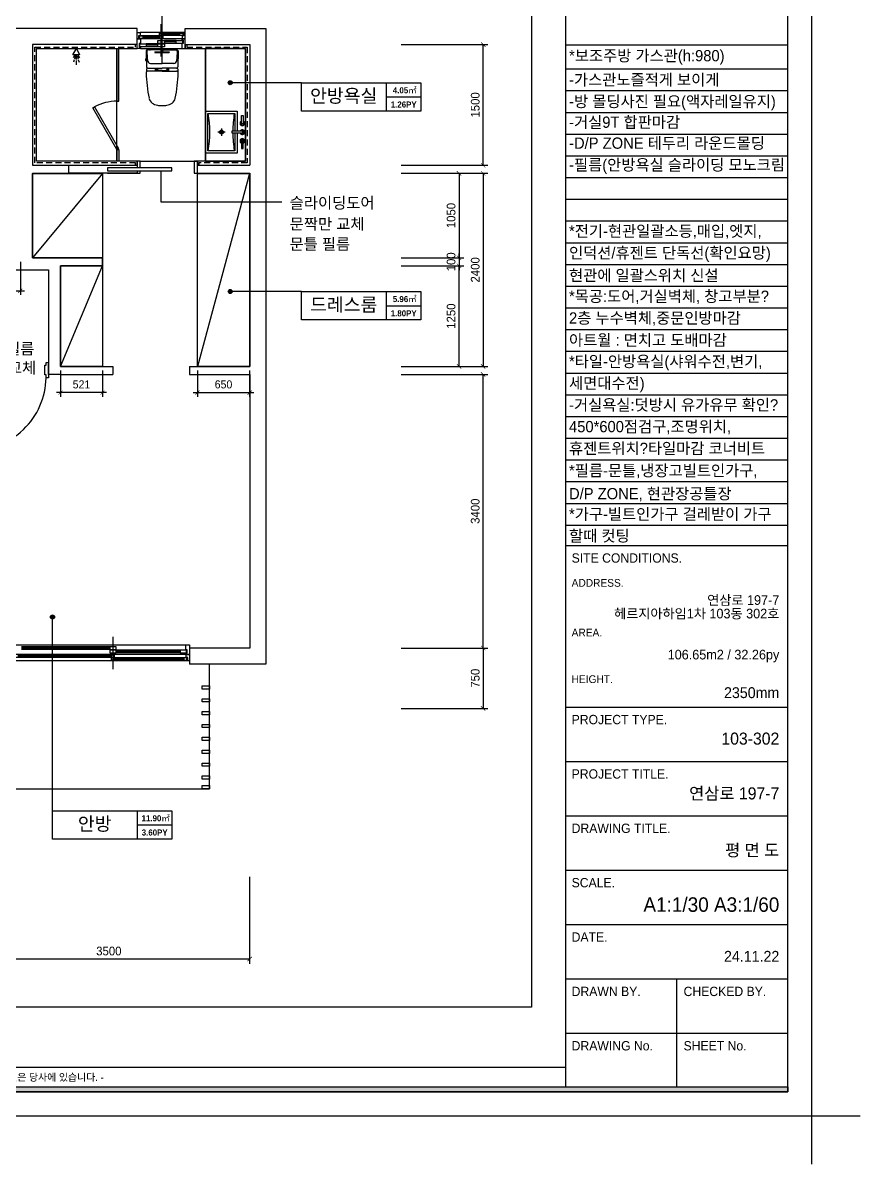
# Model space of a CAD drawing. Extents: x 11416736 to 11582377, y -14295679 to -14163266.
# Drawn here: x 11522685 to 11533092, y -14189016 to -14174830 of the extents above; entities that cross this region are included whole.
import ezdxf
from ezdxf.enums import TextEntityAlignment as Align

# ---------------------------------------------------------------- set-up
doc = ezdxf.new("R2010")
doc.units = 0
doc.header["$LTSCALE"] = 50
doc.header["$MEASUREMENT"] = 0
doc.linetypes.add('HID', pattern=[2.3, 1.5, -0.8])
doc.linetypes.add('HIDDEN', pattern=[0.375, 0.25, -0.125])
doc.layers.get('0').update_dxf_attribs({"linetype": 'CONTINUOUS'})
doc.layers.get('DEFPOINTS').update_dxf_attribs({"linetype": 'CONTINUOUS'})
for name, color, linetype in [('! 07 유리', 153, 'CONTINUOUS'), ('! 08 창호', 4, 'CONTINUOUS'), ('! 10 계단', 9, 'CONTINUOUS'), ('! 32 스크린 75', 155, 'CONTINUOUS'), ('- 02 내력벽', 2, 'CONTINUOUS'), ('- 04 마감선 01', 125, 'CONTINUOUS'), ('- 06 마감선 03_방수', 8, 'HIDDEN'), ('- 08 목재', 44, 'CONTINUOUS'), ('0-ELC TEXT', 7, 'CONTINUOUS'), ('03-TEXT', 3, 'CONTINUOUS'), ('07-DIM WAL', 5, 'CONTINUOUS'), ('6', 6, 'CONTINUOUS'), ('8', 8, 'CONTINUOUS'), ('BATH', 4, 'CONTINUOUS'), ('CO-BATH', 6, 'CONTINUOUS'), ('DIM', 7, 'CONTINUOUS'), ('F-SYM', 7, 'CONTINUOUS'), ('fin', 5, 'CONTINUOUS'), ('FORM(YOURNAME)-11', 1, 'CONTINUOUS'), ('FORM(YOURNAME)-11 @ 1', 1, 'CONTINUOUS'), ('HL', 6, 'HIDDEN'), ('TOILET-1', 6, 'CONTINUOUS'), ('도면층4', 4, 'CONTINUOUS')]:
    doc.layers.add(name, color=color, linetype=linetype)
doc.styles.add('HY 울릉도 L', font='')
doc.styles.add('YOURNAME', font='HY울릉도M.TTF')
doc.styles.add('넥슨고딕', font='NEXONLv1GothicBold.ttf')
doc.styles.add('코레일둥고', font='Korail_Round_Gothic_Medium.ttf')
doc.styles.get('HY 울릉도 L').set_extended_font_data('HY울릉도L')
doc.dimstyles.new('YOURNAME-60', dxfattribs={"dimscale": 60, "dimtxt": 1.8, "dimasz": 0.9, "dimexe": 1, "dimexo": 3, "dimgap": 0.7, "dimtad": 1, "dimdec": 0, "dimzin": 0, "dimdsep": 46, "dimtxsty": 'YOURNAME', "dimblk": 'ARCHTICK', "dimcen": 0, "dimclrd": 1, "dimclre": 1, "dimclrt": 7, "dimadec": 0, "dimazin": 0, "dimtfac": 1, "dimtdec": 0, "dimtix": 1, "dimtmove": 2, "dimatfit": 3, "dimldrblk": 'ARCHTICK', "dimfxl": 0, "dimtolj": 1, "dimtzin": 0, "dimarcsym": 0})
doc.dimstyles.new('사본 50', dxfattribs={"dimscale": 50, "dimtxt": 2, "dimasz": 1, "dimexe": 1, "dimexo": 1, "dimgap": 1, "dimtad": 1, "dimdec": 0, "dimrnd": 0.05, "dimdsep": 46, "dimlunit": 6, "dimtxsty": 'HY 울릉도 L', "dimblk": 'ARCHTICK', "dimcen": 2.5, "dimdle": 1, "dimclrd": 133, "dimclre": 133, "dimclrt": 30, "dimadec": 0, "dimazin": 0, "dimtfac": 1, "dimtdec": 0, "dimtix": 1, "dimtmove": 2, "dimatfit": 3, "dimldrblk": 'ARCHTICK', "dimfxl": 0, "dimlwd": -1, "dimlwe": -1, "dimarcsym": 0})

# ---------------------------------------------------------------- blocks, each defined once
blk = doc.blocks.new('FORM-PLAN')
at = {"layer": 'FORM(YOURNAME)-11'}
h = blk.add_hatch(color=256, dxfattribs=at)
h.dxf.hatch_style = 1
h.paths.add_polyline_path([(-71444, 55115), (10556, 55115), (10556, 54915), (-71444, 54915)])
h.paths.add_polyline_path([(-71444, -2085), (10556, -2085), (10556, -2285), (-71444, -2285)])
at = {"layer": 'DEFPOINTS', "color": 158}
for p, q in [((1346, 54915), (1346, -2085)), ((1346, -1285), (-71444, -1285))]:
    blk.add_line(p, q, dxfattribs=at)
for points in [[(-71444, -2285), (10556, -2285), (10556, 55115), (-71444, 55115)], [(-69444, 53115), (-64, 53115), (-64, 1215), (-69444, 1215)]]:
    blk.add_lwpolyline(points, close=True, dxfattribs=at)
at = {"layer": 'DEFPOINTS', "color": 1}
blk.add_lwpolyline([(11556, -5285), (11556, -3285), (13556, -3285)], dxfattribs=at)
at = {"layer": 'FORM(YOURNAME)-11', "color": 14}
for p, q in [((1346, 41093), (10556, 41093)), ((1346, 40093), (10556, 40093)), ((1346, 39193), (10556, 39193)), ((1346, 38293), (10556, 38293)), ((1346, 37393), (10556, 37393)), ((1346, 36493), (10556, 36493)), ((1346, 35593), (10556, 35593)), ((1346, 34693), (10556, 34693)), ((1346, 33793), (10556, 33793)), ((1346, 32893), (10556, 32893)), ((1346, 31993), (10556, 31993)), ((1346, 31093), (10556, 31093)), ((1346, 30193), (10556, 30193)), ((1346, 29293), (10556, 29293)), ((1346, 28393), (10556, 28393)), ((1346, 27493), (10556, 27493)), ((1346, 26593), (10556, 26593)), ((1346, 25693), (10556, 25693)), ((1346, 24793), (10556, 24793)), ((1346, 23893), (10556, 23893)), ((1346, 22993), (10556, 22993)), ((1346, 22093), (10556, 22093)), ((1346, 21193), (10556, 21193)), ((1346, 20344), (10556, 20344)), ((1346, 13651), (10556, 13651)), ((1346, 11398), (10556, 11398)), ((1346, 9146), (10556, 9146)), ((1346, 6893), (10556, 6893)), ((1346, 4641), (10556, 4641)), ((1346, 2388), (10556, 2388)), ((5951, 2388), (5951, -2085)), ((1346, 136), (10556, 136))]:
    blk.add_line(p, q, dxfattribs=at)
at = {"layer": 'FORM(YOURNAME)-11', "color": 250}
blk.add_lwpolyline([(-72444, -3285), (11556, -3285), (11556, 56115), (-72444, 56115)], close=True, dxfattribs=at)
at = {"layer": 'FORM(YOURNAME)-11'}
blk.add_lwpolyline([(-71444, -2085), (10556, -2085), (10556, -2285), (-71444, -2285)], close=True, dxfattribs=at)
at = {"layer": 'FORM(YOURNAME)-11', "color": 14, "style": 'YOURNAME'}
for s, height, p in [('SITE CONDITIONS.', 386.14, (1603, 19829)), ('PROJECT TYPE.', 386.14, (1603, 13136)), ('PROJECT TITLE.', 386.14, (1603, 10883)), ('DRAWING TITLE.', 386.14, (1603, 8631)), ('SCALE.', 386.1, (1603, 6378)), ('DATE.', 386.1, (1603, 4126)), ('DRAWN BY.', 386.1, (1603, 1873)), ('CHECKED BY.', 386.14, (6240, 1873)), ('DRAWING No.', 386.14, (1603, -379)), ('SHEET No.', 386.1, (6240, -379))]:
    blk.add_text(s, height=height, dxfattribs=at).set_placement(p, align=Align.MIDDLE_LEFT)
at = {"layer": 'FORM(YOURNAME)-11', "color": 251, "style": 'YOURNAME'}
for s, p in [('ADDRESS.', (1603, 18799)), ('AREA.', (1603, 16740)), ('HEIGHT.', (1603, 14809))]:
    blk.add_text(s, height=321.8, dxfattribs=at).set_placement(p, align=Align.MIDDLE_LEFT)
at = {"layer": 'FORM(YOURNAME)-11', "color": 1, "style": 'YOURNAME'}
blk.add_text("- 본 도서는 어떠한 경우에도 무단으로 도용할 수 없으며 도용시 '지적재산권' 보호에 관한 법률에 의거, 법적 분쟁이 발생합니다.  또한 본 도서에 관한 모든 저작권은 당사에 있습니다. -", height=300, dxfattribs=at).set_placement((-32990, -1685), align=Align.MIDDLE_CENTER)
at = {"layer": 'FORM(YOURNAME)-11', "color": 3, "style": 'YOURNAME'}
for tag, height, p in [('1', 450, (9905, 18188)), ('2', 450, (9905, 17544)), ('3', 450, (9905, 16257)), ('4', 450, (9905, 14326)), ('5', 515, (9905, 12009)), ('6', 515, (9905, 9757)), ('7', 515, (9905, 7504)), ('8', 515, (9905, 5252)), ('9', 515, (9905, 2999)), ('10', 515, (5655, 811)), ('11', 515, (9905, 747)), ('12', 515, (5655, -1441)), ('13', 515, (9905, -1441))]:
    blk.add_attdef(tag, text='', height=height, dxfattribs=at).set_placement(p, align=Align.MIDDLE_RIGHT)
blk = doc.blocks.new('*U328')
at = {"layer": 'F-SYM'}
ref = blk.add_blockref('FORM-PLAN', (11529025, -14187431), dxfattribs=dict(at, xscale=0.3, yscale=0.3, zscale=0.3))
ref.add_attrib('4', '2350mm', dxfattribs={"layer": 'FORM(YOURNAME)-11 @ 1', "color": 3, "height": 135, "style": 'YOURNAME'}).set_placement((11532087, -14183156), align=Align.MIDDLE_RIGHT)
ref.add_attrib('3', '106.65m2 / 32.26py', dxfattribs={"layer": 'FORM(YOURNAME)-11 @ 1', "color": 3, "height": 120, "style": 'YOURNAME'}).set_placement((11532087, -14182683), align=Align.MIDDLE_RIGHT)
ref.add_attrib('2', '헤르지아하임1차 103동 302호', dxfattribs={"layer": 'FORM(YOURNAME)-11 @ 1', "color": 3, "height": 120, "style": 'YOURNAME'}).set_placement((11532087, -14182173), align=Align.MIDDLE_RIGHT)
ref.add_attrib('1', '연삼로 197-7', dxfattribs={"layer": 'FORM(YOURNAME)-11 @ 1', "color": 3, "height": 120, "style": 'YOURNAME'}).set_placement((11532087, -14182005), align=Align.MIDDLE_RIGHT)
ref.add_attrib('5', '103-302', dxfattribs={"layer": 'FORM(YOURNAME)-11 @ 1', "color": 3, "height": 150, "style": 'YOURNAME'}).set_placement((11532087, -14183727), align=Align.MIDDLE_RIGHT)
ref.add_attrib('6', '연삼로 197-7', dxfattribs={"layer": 'FORM(YOURNAME)-11 @ 1', "color": 3, "height": 150, "style": 'YOURNAME'}).set_placement((11532087, -14184408), align=Align.MIDDLE_RIGHT)
ref.add_attrib('7', '평 면 도', dxfattribs={"layer": 'FORM(YOURNAME)-11 @ 1', "color": 3, "height": 150, "style": 'YOURNAME'}).set_placement((11532087, -14185113), align=Align.MIDDLE_RIGHT)
ref.add_attrib('8', 'A1:1/30 A3:1/60', dxfattribs={"layer": 'FORM(YOURNAME)-11 @ 1', "color": 3, "height": 180, "style": 'YOURNAME'}).set_placement((11532087, -14185790), align=Align.MIDDLE_RIGHT)
ref.add_attrib('9', '24.11.22', dxfattribs={"layer": 'FORM(YOURNAME)-11 @ 1', "color": 3, "height": 135, "style": 'YOURNAME'}).set_placement((11532087, -14186433), align=Align.MIDDLE_RIGHT)
blk = doc.blocks.new('_ARCHTICK')
at = {"color": 0, "linetype": 'ByBlock', "const_width": 0.15}
blk.add_lwpolyline([(-0.5, -0.5), (0.5, 0.5)], dxfattribs=at)
blk = doc.blocks.new('*D290')
at = {"layer": 'DEFPOINTS', "color": 0, "ltscale": 30}
for p in [(11527206, -14179201), (11528406, -14179201), (11527206, -14182601)]:
    blk.add_point(p, dxfattribs=at)
at = {"layer": 'DIM', "color": 1, "lineweight": -2, "ltscale": 30}
for p, q in [((11527386, -14179201), (11528466, -14179201)), ((11528406, -14182601), (11528406, -14179201)), ((11527386, -14182601), (11528466, -14182601))]:
    blk.add_line(p, q, dxfattribs=at)
at = {"layer": 'DIM', "color": 1, "lineweight": -2, "ltscale": 30, "xscale": 54, "yscale": 54, "zscale": 54}
for p, rotation in [((11528406, -14179201), 90), ((11528406, -14182601), 270)]:
    blk.add_blockref('_ARCHTICK', p, dxfattribs=dict(at, rotation=rotation))
at = {"layer": 'DIM', "color": 7, "ltscale": 30, "insert": (11528308, -14180901), "char_height": 108, "attachment_point": 5, "rotation": 90, "style": 'YOURNAME'}
blk.add_mtext('\\A1;3400', dxfattribs=at)
blk = doc.blocks.new('*D291')
at = {"layer": 'DEFPOINTS', "color": 0, "ltscale": 30}
for p in [(11527206, -14177851), (11528106, -14177851), (11527206, -14179101)]:
    blk.add_point(p, dxfattribs=at)
at = {"layer": 'DIM', "color": 1, "lineweight": -2, "ltscale": 30}
for p, q in [((11527386, -14177851), (11528166, -14177851)), ((11528106, -14179101), (11528106, -14177851)), ((11527386, -14179101), (11528166, -14179101))]:
    blk.add_line(p, q, dxfattribs=at)
at = {"layer": 'DIM', "color": 1, "lineweight": -2, "ltscale": 30, "xscale": 54, "yscale": 54, "zscale": 54}
for p, rotation in [((11528106, -14177851), 90), ((11528106, -14179101), 270)]:
    blk.add_blockref('_ARCHTICK', p, dxfattribs=dict(at, rotation=rotation))
at = {"layer": 'DIM', "color": 7, "ltscale": 30, "insert": (11528008, -14178476), "char_height": 108, "attachment_point": 5, "rotation": 90, "style": 'YOURNAME'}
blk.add_mtext('\\A1;1250', dxfattribs=at)
blk = doc.blocks.new('*D292')
at = {"layer": 'DEFPOINTS', "color": 0, "ltscale": 30}
for p in [(11527206, -14176701), (11527206, -14177751), (11528106, -14177751)]:
    blk.add_point(p, dxfattribs=at)
at = {"layer": 'DIM', "color": 1, "lineweight": -2, "ltscale": 30}
for p, q in [((11527386, -14176701), (11528166, -14176701)), ((11528106, -14176701), (11528106, -14177751)), ((11527386, -14177751), (11528166, -14177751))]:
    blk.add_line(p, q, dxfattribs=at)
at = {"layer": 'DIM', "color": 1, "lineweight": -2, "ltscale": 30, "xscale": 54, "yscale": 54, "zscale": 54}
for p, rotation in [((11528106, -14176701), 90), ((11528106, -14177751), 270)]:
    blk.add_blockref('_ARCHTICK', p, dxfattribs=dict(at, rotation=rotation))
at = {"layer": 'DIM', "color": 7, "ltscale": 30, "insert": (11528008, -14177226), "char_height": 108, "attachment_point": 5, "rotation": 90, "style": 'YOURNAME'}
blk.add_mtext('\\A1;1050', dxfattribs=at)
blk = doc.blocks.new('*D293')
at = {"layer": 'DEFPOINTS', "color": 0, "ltscale": 30}
for p in [(11527206, -14177751), (11527206, -14177851), (11528106, -14177851)]:
    blk.add_point(p, dxfattribs=at)
at = {"layer": 'DIM', "color": 1, "lineweight": -2, "ltscale": 30}
for p, q in [((11528106, -14177751), (11528106, -14177697)), ((11527386, -14177751), (11528166, -14177751)), ((11527386, -14177851), (11528166, -14177851)), ((11528106, -14177751), (11528106, -14177851)), ((11528106, -14177851), (11528106, -14177905))]:
    blk.add_line(p, q, dxfattribs=at)
at = {"layer": 'DIM', "color": 1, "lineweight": -2, "ltscale": 30, "xscale": 54, "yscale": 54, "zscale": 54}
for p, rotation in [((11528106, -14177751), 270), ((11528106, -14177851), 90)]:
    blk.add_blockref('_ARCHTICK', p, dxfattribs=dict(at, rotation=rotation))
at = {"layer": 'DIM', "color": 7, "ltscale": 30, "insert": (11528008, -14177801), "char_height": 108, "attachment_point": 5, "rotation": 90, "style": 'YOURNAME'}
blk.add_mtext('\\A1;100', dxfattribs=at)
blk = doc.blocks.new('*D294')
at = {"layer": 'DEFPOINTS', "color": 0, "ltscale": 30}
for p in [(11527206, -14176701), (11527206, -14179101), (11528406, -14179101)]:
    blk.add_point(p, dxfattribs=at)
at = {"layer": 'DIM', "color": 1, "lineweight": -2, "ltscale": 30}
for p, q in [((11527386, -14176701), (11528466, -14176701)), ((11528406, -14176701), (11528406, -14179101)), ((11527386, -14179101), (11528466, -14179101))]:
    blk.add_line(p, q, dxfattribs=at)
at = {"layer": 'DIM', "color": 1, "lineweight": -2, "ltscale": 30, "xscale": 54, "yscale": 54, "zscale": 54}
for p, rotation in [((11528406, -14176701), 90), ((11528406, -14179101), 270)]:
    blk.add_blockref('_ARCHTICK', p, dxfattribs=dict(at, rotation=rotation))
at = {"layer": 'DIM', "color": 7, "ltscale": 30, "insert": (11528308, -14177901), "char_height": 108, "attachment_point": 5, "rotation": 90, "style": 'YOURNAME'}
blk.add_mtext('\\A1;2400', dxfattribs=at)
blk = doc.blocks.new('*D295')
at = {"layer": 'DEFPOINTS', "color": 0, "ltscale": 30}
for p in [(11527206, -14175101), (11528406, -14175101), (11527206, -14176601)]:
    blk.add_point(p, dxfattribs=at)
at = {"layer": 'DIM', "color": 1, "lineweight": -2, "ltscale": 30}
for p, q in [((11527386, -14175101), (11528466, -14175101)), ((11528406, -14176601), (11528406, -14175101)), ((11527386, -14176601), (11528466, -14176601))]:
    blk.add_line(p, q, dxfattribs=at)
at = {"layer": 'DIM', "color": 1, "lineweight": -2, "ltscale": 30, "xscale": 54, "yscale": 54, "zscale": 54}
for p, rotation in [((11528406, -14175101), 90), ((11528406, -14176601), 270)]:
    blk.add_blockref('_ARCHTICK', p, dxfattribs=dict(at, rotation=rotation))
at = {"layer": 'DIM', "color": 7, "ltscale": 30, "insert": (11528308, -14175851), "char_height": 108, "attachment_point": 5, "rotation": 90, "style": 'YOURNAME'}
blk.add_mtext('\\A1;1500', dxfattribs=at)
blk = doc.blocks.new('*D296')
at = {"layer": 'DEFPOINTS', "color": 0, "ltscale": 30}
for p in [(11527206, -14182601), (11527206, -14183351), (11528406, -14183351)]:
    blk.add_point(p, dxfattribs=at)
at = {"layer": 'DIM', "color": 1, "lineweight": -2, "ltscale": 30}
for p, q in [((11527386, -14182601), (11528466, -14182601)), ((11528406, -14182601), (11528406, -14183351)), ((11527386, -14183351), (11528466, -14183351))]:
    blk.add_line(p, q, dxfattribs=at)
at = {"layer": 'DIM', "color": 1, "lineweight": -2, "ltscale": 30, "xscale": 54, "yscale": 54, "zscale": 54}
for p, rotation in [((11528406, -14182601), 90), ((11528406, -14183351), 270)]:
    blk.add_blockref('_ARCHTICK', p, dxfattribs=dict(at, rotation=rotation))
at = {"layer": 'DIM', "color": 7, "ltscale": 30, "insert": (11528308, -14182976), "char_height": 108, "attachment_point": 5, "rotation": 90, "style": 'YOURNAME'}
blk.add_mtext('\\A1;750', dxfattribs=at)
blk = doc.blocks.new('*D300')
at = {"layer": 'DEFPOINTS', "color": 0, "ltscale": 30}
for p in [(11522004, -14185266), (11525504, -14185266), (11525504, -14186466)]:
    blk.add_point(p, dxfattribs=at)
at = {"layer": 'DIM', "color": 1, "lineweight": -2, "ltscale": 30}
for p, q in [((11522004, -14185446), (11522004, -14186526)), ((11525504, -14185446), (11525504, -14186526)), ((11522004, -14186466), (11525504, -14186466))]:
    blk.add_line(p, q, dxfattribs=at)
at = {"layer": 'DIM', "color": 1, "lineweight": -2, "ltscale": 30, "xscale": 54, "yscale": 54, "zscale": 54, "rotation": 180}
blk.add_blockref('_ARCHTICK', (11522004, -14186466), dxfattribs=at)
at = {"layer": 'DIM', "color": 1, "lineweight": -2, "ltscale": 30, "xscale": 54, "yscale": 54, "zscale": 54}
blk.add_blockref('_ARCHTICK', (11525504, -14186466), dxfattribs=at)
at = {"layer": 'DIM', "color": 7, "ltscale": 30, "insert": (11523754, -14186368), "char_height": 108, "attachment_point": 5, "style": 'YOURNAME'}
blk.add_mtext('\\A1;3500', dxfattribs=at)
blk = doc.blocks.new('*D281')
at = {"layer": '07-DIM WAL', "color": 133, "ltscale": 30}
for p, q in [((11521804, -14177801), (11521804, -14178210)), ((11522654, -14177801), (11522654, -14178210)), ((11521754, -14178160), (11522704, -14178160))]:
    blk.add_line(p, q, dxfattribs=at)
at = {"layer": 'DEFPOINTS', "color": 0, "ltscale": 30}
for p in [(11521804, -14177751), (11522654, -14177751), (11522654, -14178160)]:
    blk.add_point(p, dxfattribs=at)
at = {"layer": '07-DIM WAL', "color": 133, "ltscale": 30, "xscale": 50, "yscale": 50, "zscale": 50, "rotation": 180}
blk.add_blockref('_ARCHTICK', (11521804, -14178160), dxfattribs=at)
at = {"layer": '07-DIM WAL', "color": 133, "ltscale": 30, "xscale": 50, "yscale": 50, "zscale": 50}
blk.add_blockref('_ARCHTICK', (11522654, -14178160), dxfattribs=at)
at = {"layer": '07-DIM WAL', "color": 30, "ltscale": 30, "insert": (11522229, -14178058), "char_height": 100, "attachment_point": 5, "style": 'HY 울릉도 L'}
blk.add_mtext('850', dxfattribs=at)
blk = doc.blocks.new('FFLOOR')
at = {"layer": '! 07 유리', "ltscale": 2}
for p, q in [((11463258, -14175151), (11463258, -14175806)), ((11463283, -14175806), (11463283, -14175151)), ((11463258, -14175806), (11463283, -14175806)), ((11463258, -14176406), (11463283, -14176406)), ((11463258, -14176406), (11463258, -14176551)), ((11463283, -14176406), (11463283, -14176551))]:
    blk.add_line(p, q, dxfattribs=at)
blk.add_lwpolyline([(11462979, -14175874), (11463279, -14176394), (11463258, -14176406), (11462958, -14175887)], close=True, dxfattribs=at)
at = {"layer": '! 07 유리'}
blk.add_arc((11463258, -14176406), 601, 90, 117.6141, dxfattribs=at)
at = {"layer": '! 08 창호'}
for p, q in [((11463548, -14176551), (11464258, -14176551)), ((11464218, -14176701), (11464258, -14176701))]:
    blk.add_line(p, q, dxfattribs=at)
for points in [[(11463548, -14176631), (11463548, -14176551), (11463508, -14176551), (11463508, -14176631)], [(11464258, -14176701), (11464258, -14176551), (11464218, -14176551), (11464218, -14176701)], [(11463508, -14176671), (11463508, -14176701), (11463548, -14176701), (11463548, -14176671)]]:
    blk.add_lwpolyline(points, dxfattribs=at)
for points in [[(11463142, -14176671), (11463942, -14176671), (11463942, -14176631), (11463142, -14176631)], [(11462408, -14179241), (11462378, -14179241), (11462378, -14179206), (11462363, -14179206), (11462363, -14179086), (11462378, -14179086), (11462378, -14179051), (11462408, -14179051)]]:
    blk.add_lwpolyline(points, close=True, dxfattribs=at)
blk.add_arc((11461468, -14179227), 910, 268.1063, 359.0842, dxfattribs=at)
at = {"layer": '! 10 계단'}
blk.add_line((11463258, -14176551), (11463258, -14175151), dxfattribs=at)
at = {"layer": '! 10 계단', "ltscale": 30}
for p, q in [((11464408, -14184351), (11464408, -14182801)), ((11453833, -14184351), (11464408, -14184351))]:
    blk.add_line(p, q, dxfattribs=at)
at = {"layer": '! 32 스크린 75'}
for p, q in [((11463808, -14175249), (11463808, -14174849)), ((11463788, -14174994), (11463538, -14174994)), ((11464088, -14174951), (11463548, -14174951)), ((11464063, -14175031), (11463553, -14175031)), ((11463788, -14175005), (11463578, -14175005)), ((11463788, -14175013), (11463578, -14175013)), ((11463788, -14175024), (11463578, -14175024)), ((11464038, -14174958), (11463788, -14174958)), ((11464038, -14174969), (11463828, -14174969)), ((11464038, -14174977), (11463828, -14174977)), ((11464038, -14174988), (11463828, -14174988)), ((11463553, -14175151), (11464063, -14175151)), ((11463768, -14175092), (11463623, -14175092)), ((11463768, -14175109), (11463623, -14175109)), ((11463768, -14175127), (11463623, -14175127)), ((11463993, -14175051), (11463848, -14175051)), ((11463993, -14175068), (11463848, -14175068)), ((11463993, -14175086), (11463848, -14175086)), ((11462003, -14182561), (11464113, -14182561)), ((11463208, -14182464), (11463208, -14182864)), ((11464113, -14182681), (11462003, -14182681)), ((11463188, -14182688), (11462028, -14182688)), ((11463188, -14182699), (11462028, -14182699)), ((11463168, -14182586), (11462073, -14182586)), ((11463168, -14182604), (11462073, -14182604)), ((11463168, -14182621), (11462073, -14182621)), ((11464043, -14182627), (11463248, -14182627)), ((11464043, -14182645), (11463248, -14182645)), ((11464043, -14182662), (11463248, -14182662)), ((11463188, -14182718), (11461988, -14182718)), ((11464138, -14182761), (11461998, -14182761)), ((11463188, -14182707), (11462028, -14182707)), ((11464088, -14182754), (11463188, -14182754)), ((11464088, -14182724), (11463228, -14182724)), ((11464088, -14182735), (11463228, -14182735)), ((11464088, -14182743), (11463228, -14182743))]:
    blk.add_line(p, q, dxfattribs=at)
for points in [[(11463508, -14174976), (11463508, -14174951), (11463548, -14174951), (11463548, -14174991), (11463528, -14174991), (11463528, -14175031), (11463508, -14175031), (11463508, -14175006)], [(11464108, -14174976), (11464108, -14174951), (11464088, -14174951), (11464088, -14174991), (11464068, -14174991), (11464068, -14175031), (11464108, -14175031), (11464108, -14175006)], [(11464158, -14182736), (11464158, -14182761), (11464138, -14182761), (11464138, -14182721), (11464118, -14182721), (11464118, -14182681), (11464158, -14182681), (11464158, -14182706)]]:
    blk.add_lwpolyline(points, dxfattribs=at)
for points in [[(11463508, -14175031), (11463553, -14175031), (11463553, -14175089), (11463533, -14175089), (11463533, -14175130), (11463553, -14175130), (11463553, -14175151), (11463508, -14175151)], [(11463578, -14175024), (11463538, -14175024), (11463538, -14174994), (11463578, -14174994)], [(11463828, -14174988), (11463788, -14174988), (11463788, -14174958), (11463828, -14174958)], [(11463828, -14175024), (11463788, -14175024), (11463788, -14174994), (11463828, -14174994)], [(11464078, -14174988), (11464038, -14174988), (11464038, -14174958), (11464078, -14174958)], [(11464108, -14175031), (11464063, -14175031), (11464063, -14175048), (11464083, -14175048), (11464083, -14175089), (11464063, -14175089), (11464063, -14175151), (11464108, -14175151)], [(11463623, -14175127), (11463543, -14175127), (11463543, -14175092), (11463623, -14175092)], [(11463848, -14175086), (11463768, -14175086), (11463768, -14175051), (11463848, -14175051)], [(11463848, -14175127), (11463768, -14175127), (11463768, -14175092), (11463848, -14175092)], [(11464073, -14175086), (11463993, -14175086), (11463993, -14175051), (11464073, -14175051)], [(11464158, -14182681), (11464113, -14182681), (11464113, -14182665), (11464133, -14182665), (11464133, -14182624), (11464113, -14182624), (11464113, -14182561), (11464158, -14182561)], [(11463248, -14182586), (11463168, -14182586), (11463168, -14182621), (11463248, -14182621)], [(11463248, -14182627), (11463168, -14182627), (11463168, -14182662), (11463248, -14182662)], [(11463228, -14182688), (11463188, -14182688), (11463188, -14182718), (11463228, -14182718)], [(11464123, -14182627), (11464043, -14182627), (11464043, -14182662), (11464123, -14182662)], [(11463228, -14182724), (11463188, -14182724), (11463188, -14182754), (11463228, -14182754)], [(11464128, -14182724), (11464088, -14182724), (11464088, -14182754), (11464128, -14182754)]]:
    blk.add_lwpolyline(points, close=True, dxfattribs=at)
at = {"layer": '- 02 내력벽', "ltscale": 30}
for p, q in [((11463508, -14174901), (11461408, -14174901)), ((11464108, -14174901), (11465108, -14174901)), ((11465108, -14174901), (11465108, -14182801)), ((11463508, -14175101), (11462208, -14175101)), ((11462208, -14175101), (11462208, -14176601)), ((11464108, -14175101), (11464908, -14175101)), ((11464908, -14175101), (11464908, -14176601)), ((11462208, -14176601), (11462658, -14176601)), ((11462658, -14176601), (11462658, -14176701)), ((11464258, -14176601), (11464908, -14176601)), ((11462208, -14176701), (11462208, -14177751)), ((11462208, -14176701), (11462658, -14176701)), ((11463142, -14176701), (11463508, -14176701)), ((11464258, -14176701), (11464908, -14176701)), ((11464908, -14176701), (11464908, -14179101)), ((11463078, -14177851), (11462558, -14177851)), ((11462558, -14177851), (11462558, -14179101)), ((11463078, -14177751), (11463078, -14177851)), ((11461208, -14177901), (11462408, -14177901)), ((11462408, -14177901), (11462408, -14179201)), ((11462558, -14179101), (11463208, -14179101)), ((11464158, -14179101), (11464908, -14179101)), ((11462558, -14179201), (11462408, -14179201)), ((11462558, -14179201), (11463208, -14179201)), ((11464158, -14179201), (11464908, -14179201)), ((11464908, -14179201), (11464908, -14182601)), ((11464908, -14182601), (11464158, -14182601)), ((11465108, -14182801), (11464158, -14182801))]:
    blk.add_line(p, q, dxfattribs=at)
at = {"layer": '- 02 내력벽'}
for p, q in [((11463508, -14175101), (11463508, -14174901)), ((11464108, -14175101), (11464108, -14174901)), ((11464258, -14176701), (11464258, -14176601)), ((11462208, -14177751), (11463078, -14177751)), ((11462408, -14179201), (11462408, -14179071)), ((11463208, -14179101), (11463208, -14179201)), ((11464158, -14179101), (11464158, -14179201)), ((11464158, -14182601), (11464158, -14182801))]:
    blk.add_line(p, q, dxfattribs=at)
at = {"layer": '- 04 마감선 01'}
for p, q in [((11462658, -14176601), (11463508, -14176601)), ((11463508, -14176701), (11462658, -14176701))]:
    blk.add_line(p, q, dxfattribs=at)
at = {"layer": '- 04 마감선 01', "ltscale": 30}
for points in [[(11463508, -14176601), (11463508, -14176551), (11462258, -14176551), (11462258, -14175151), (11463508, -14175151), (11463508, -14175101)], [(11464108, -14175101), (11464108, -14175151), (11464858, -14175151), (11464858, -14176551), (11464258, -14176551), (11464258, -14176601)]]:
    blk.add_lwpolyline(points, dxfattribs=at)
at = {"layer": '- 06 마감선 03_방수', "linetype": 'HID'}
for points in [[(11463488, -14176601), (11463488, -14176571), (11462238, -14176571), (11462238, -14175131), (11463488, -14175131), (11463488, -14175101)], [(11464128, -14175101), (11464128, -14175131), (11464878, -14175131), (11464878, -14176571), (11464278, -14176571), (11464278, -14176601)]]:
    blk.add_lwpolyline(points, dxfattribs=at)
at = {"layer": '- 08 목재', "ltscale": 30}
for points in [[(11464318, -14183071), (11464408, -14183071), (11464408, -14183111), (11464318, -14183111)], [(11464318, -14183231), (11464408, -14183231), (11464408, -14183271), (11464318, -14183271)], [(11464318, -14183391), (11464408, -14183391), (11464408, -14183431), (11464318, -14183431)], [(11464318, -14183551), (11464408, -14183551), (11464408, -14183591), (11464318, -14183591)], [(11464318, -14183711), (11464408, -14183711), (11464408, -14183751), (11464318, -14183751)], [(11464318, -14183871), (11464408, -14183871), (11464408, -14183911), (11464318, -14183911)], [(11464318, -14184031), (11464408, -14184031), (11464408, -14184071), (11464318, -14184071)], [(11464318, -14184191), (11464408, -14184191), (11464408, -14184231), (11464318, -14184231)], [(11464318, -14184311), (11464408, -14184311), (11464408, -14184351), (11464318, -14184351)]]:
    blk.add_lwpolyline(points, close=True, dxfattribs=at)
at = {"layer": '8'}
blk.add_line((11464358, -14176551), (11464358, -14175151), dxfattribs=at)
blk = doc.blocks.new('B-101')
at = {"layer": 'CO-BATH', "color": 251}
for p, q in [((-45, 0), (45, 0)), ((0, 45), (0, -45))]:
    blk.add_line(p, q, dxfattribs=at)
at = {"layer": 'CO-BATH'}
blk.add_lwpolyline([(10, 195), (262, 195), (262, -200), (-262, -200), (-262, 195), (-10, 195)], dxfattribs=at)
at = {"layer": 'CO-BATH', "color": 8}
blk.add_lwpolyline([(10, 165), (232, 165), (232, -170), (-232, -170), (-232, 165), (-10, 165)], dxfattribs=at)
for points in [[(-105, 250), (-205, 250), (-205, 270), (-105, 270)], [(-10, 265), (-10, 128), (10, 128), (10, 265)], [(105, 250), (205, 250), (205, 270), (105, 270)]]:
    blk.add_lwpolyline(points, close=True, dxfattribs=at)
for radius in [25, 20]:
    blk.add_circle((0, 0), radius, dxfattribs=at)
for centre, start, end in [((-110, 260), 199.4712, 160.5288), ((0, 260), 289.4712, 250.5288), ((110, 260), 19.4712, 340.5288)]:
    blk.add_arc(centre, 30, start, end, dxfattribs=at)
at = {"layer": 'CO-BATH', "color": 251}
for centre, radius, start, end in [((-110, 260), 25, 203.5782, 156.4218), ((0, 260), 25, 293.5782, 246.4218), ((110, 260), 25, 23.5782, 336.4218), ((0, 1502), 1362, 260.174, 269.5794), ((-110, 260), 22, 207.0357, 152.9643), ((0, 260), 22, 297.0357, 242.9643), ((0, 1502), 1362, 270.4206, 279.826), ((110, 260), 22, 27.0357, 332.9643), ((0, -1507), 1362, 80.174, 99.826)]:
    blk.add_arc(centre, radius, start, end, dxfattribs=at)
blk = doc.blocks.new('A$C4B2D31F0')
for p, q in [((193, 707), (193, 716)), ((169, 707), (217, 707))]:
    blk.add_line(p, q)
at = {"layer": 'fin', "color": 4}
for p, q in [((185, 691), (20, 691)), ((37, 692), (25, 692)), ((37, 692), (50, 692)), ((201, 691), (366, 691)), ((13, 466), (193, 466)), ((193, 427), (14, 427)), ((48, 524), (193, 524)), ((338, 524), (193, 524)), ((373, 466), (193, 466)), ((193, 427), (372, 427))]:
    blk.add_line(p, q, dxfattribs=at)
for points in [[(20, 691), (8, 691, 0.421209), (-7, 676), (-2, 481, 0.001659)], [(366, 691), (378, 691, -0.421209), (393, 676), (388, 481, -0.001659)], [(13, 466, 0.371724), (-2, 451, 0.003515), (-1, 420, 0.320541)], [(373, 466, -0.371724), (388, 451, -0.003515), (387, 420, -0.320541)]]:
    blk.add_lwpolyline(points, format="xyb", dxfattribs=at)
for centre, radius, start, end in [((20, 675), 16, 90, 179.3116), ((1004, 663), 1000, 179.3116, 185.9437), ((25, 707), 15, 180, 270), ((50, 707), 15, 270, 0), ((366, 675), 16, 0.6884, 90), ((-618, 663), 1000, 354.0563, 0.6884), ((14, 407), 20, 90, 182.3333), ((13, 481), 15, 181.3651, 270), ((49, 564), 40, 185.9437, 267.5129), ((336, 564), 40, 272.4871, 354.0563), ((372, 407), 20, 357.6667, 90), ((373, 481), 15, 270, 358.6349), ((2198, 496), 2206, 182.3333, 190.6081), ((-1812, 496), 2206, 349.3919, 357.6667), ((149, 129), 126, 198.2964, 263.4241), ((193, 406), 406, 261.6993, 270), ((193, 406), 406, 270, 278.3007), ((237, 129), 126, 276.5759, 341.7036)]:
    blk.add_arc(centre, radius, start, end, dxfattribs=at)
at = {"layer": 'HL', "linetype": 'Continuous'}
for p, q in [((-16, 577), (-16, 565)), ((-12, 581), (-5, 581)), ((106, 666), (184, 666)), ((106, 659), (185, 659)), ((169, 697), (169, 707)), ((169, 697), (217, 697)), ((186, 693), (181, 697)), ((182, 686), (186, 693)), ((187, 651), (182, 686)), ((182, 686), (204, 686)), ((186, 693), (200, 693)), ((187, 651), (199, 651)), ((199, 651), (204, 686)), ((200, 693), (205, 697)), ((204, 686), (200, 693)), ((200, 659), (279, 659)), ((201, 666), (279, 666)), ((217, 697), (217, 707)), ((-12, 561), (-4, 561)), ((193, 434), (147, 434)), ((193, 434), (239, 434))]:
    blk.add_line(p, q, dxfattribs=at)
for points in [[(110, 427), (110, 451, -0.414214), (114, 455), (131, 455, -0.414214), (135, 451), (135, 435), (135, 427)], [(135, 435), (145, 435, -0.414214), (147, 433), (147, 427)], [(251, 435), (241, 435, 0.414214), (239, 433), (239, 427)], [(276, 427), (276, 451, 0.414214), (272, 455), (255, 455, 0.414214), (251, 451), (251, 435), (251, 427)]]:
    blk.add_lwpolyline(points, format="xyb", dxfattribs=at)
for centre in [(123, 441), (263, 441)]:
    blk.add_circle(centre, 8, dxfattribs=at)
for centre, radius, start, end in [((-12, 577), 4, 90, 180), ((106, 663), 3.5, 90, 270), ((279, 663), 3.5, 270, 90), ((-12, 565), 4, 180, 270)]:
    blk.add_arc(centre, radius, start, end, dxfattribs=at)
blk = doc.blocks.new('AC-8')
at = {"layer": 'BATH'}
for p, q in [((-51, 54), (0, 143)), ((45, 54), (-51, 54)), ((-25, 47), (-46, 12)), ((-14, 47), (-28, -8)), ((-2, 49), (-2, -11)), ((0, 143), (45, 54)), ((10, 47), (25, -8)), ((22, 47), (43, 12)), ((-31, -16), (-41, -49)), ((-2, -27), (-2, -89)), ((28, -16), (38, -49))]:
    blk.add_line(p, q, dxfattribs=at)
blk = doc.blocks.new('*D315')
at = {"layer": '07-DIM WAL', "color": 133, "ltscale": 30}
for p, q in [((11524854, -14179151), (11524854, -14179477)), ((11525504, -14179151), (11525504, -14179477)), ((11524804, -14179427), (11525554, -14179427))]:
    blk.add_line(p, q, dxfattribs=at)
at = {"layer": 'DEFPOINTS', "color": 0, "ltscale": 30}
for p in [(11524854, -14179101), (11525504, -14179101), (11525504, -14179427)]:
    blk.add_point(p, dxfattribs=at)
at = {"layer": '07-DIM WAL', "color": 133, "ltscale": 30, "xscale": 50, "yscale": 50, "zscale": 50, "rotation": 180}
blk.add_blockref('_ARCHTICK', (11524854, -14179427), dxfattribs=at)
at = {"layer": '07-DIM WAL', "color": 133, "ltscale": 30, "xscale": 50, "yscale": 50, "zscale": 50}
blk.add_blockref('_ARCHTICK', (11525504, -14179427), dxfattribs=at)
at = {"layer": '07-DIM WAL', "color": 30, "ltscale": 30, "insert": (11525179, -14179325), "char_height": 100, "attachment_point": 5, "style": 'HY 울릉도 L'}
blk.add_mtext('650', dxfattribs=at)
blk = doc.blocks.new('*D316')
at = {"layer": '07-DIM WAL', "color": 133, "ltscale": 30}
for p, q in [((11523154, -14179151), (11523154, -14179477)), ((11523675, -14179151), (11523675, -14179477)), ((11523725, -14179427), (11523104, -14179427))]:
    blk.add_line(p, q, dxfattribs=at)
at = {"layer": 'DEFPOINTS', "color": 0, "ltscale": 30}
for p in [(11523154, -14179101), (11523675, -14179101), (11523154, -14179427)]:
    blk.add_point(p, dxfattribs=at)
at = {"layer": '07-DIM WAL', "color": 133, "ltscale": 30, "xscale": 50, "yscale": 50, "zscale": 50, "rotation": 180}
blk.add_blockref('_ARCHTICK', (11523154, -14179427), dxfattribs=at)
at = {"layer": '07-DIM WAL', "color": 133, "ltscale": 30, "xscale": 50, "yscale": 50, "zscale": 50}
blk.add_blockref('_ARCHTICK', (11523675, -14179427), dxfattribs=at)
at = {"layer": '07-DIM WAL', "color": 30, "ltscale": 30, "insert": (11523414, -14179325), "char_height": 100, "attachment_point": 5, "style": 'HY 울릉도 L'}
blk.add_mtext('521', dxfattribs=at)

msp = doc.modelspace()

# ---------------------------------------------------------------- hatches: boundary and pattern name
at = {"layer": '0-ELC TEXT'}
h = msp.add_hatch(color=256, dxfattribs=at)
h.dxf.hatch_style = 1
edge = h.paths.add_edge_path()
edge.add_arc((11525262.5, -14175574.5), 25, -180, 180)
h = msp.add_hatch(color=256, dxfattribs=at)
h.dxf.hatch_style = 1
edge = h.paths.add_edge_path()
edge.add_arc((11525262.5, -14175574.5), 25, -180, 180)
h = msp.add_hatch(color=256, dxfattribs=at)
h.dxf.hatch_style = 1
edge = h.paths.add_edge_path()
edge.add_arc((11525262.5, -14178169.9), 25, -180, 180)
h = msp.add_hatch(color=256, dxfattribs=at)
h.dxf.hatch_style = 1
edge = h.paths.add_edge_path()
edge.add_arc((11525262.5, -14178169.9), 25, -180, 180)
h = msp.add_hatch(color=256, dxfattribs=at)
h.dxf.hatch_style = 1
edge = h.paths.add_edge_path()
edge.add_arc((11523053.6, -14182214.9), 25, 90, 450, ccw=False)
h = msp.add_hatch(color=256, dxfattribs=at)
h.dxf.hatch_style = 1
edge = h.paths.add_edge_path()
edge.add_arc((11523053.6, -14182214.9), 25, 90, 450, ccw=False)

# ---------------------------------------------------------------- linework, layer by layer
for p, q in [((11526148.8, -14175574.5), (11525262.5, -14175574.5)), ((11527206, -14175928.3), (11527206, -14175574.5)), ((11527206, -14175751.4), (11527630.7, -14175751.4)), ((11526148.8, -14178169.9), (11525262.5, -14178169.9)), ((11527206, -14178523.7), (11527206, -14178169.9)), ((11527206, -14178346.8), (11527630.7, -14178346.8)), ((11523053.6, -14184622.8, 0), (11523053.6, -14182214.9, 0)), ((11524110.8, -14184976.5, 0), (11524110.8, -14184622.8, 0)), ((11524110.8, -14184799.7, 0), (11524535.5, -14184799.7, 0))]:
    msp.add_line(p, q, dxfattribs=at)
for points in [[(11526148.8, -14175574.5), (11527630.7, -14175574.5), (11527630.7, -14175928.3), (11526148.8, -14175928.3)], [(11526148.8, -14178169.9), (11527630.7, -14178169.9), (11527630.7, -14178523.7), (11526148.8, -14178523.7)]]:
    msp.add_lwpolyline(points, close=True, dxfattribs=at)
at = {"layer": '0-ELC TEXT', "elevation": 0}
msp.add_lwpolyline([(11523053.6, -14184622.8), (11524535.5, -14184622.8), (11524535.5, -14184976.5), (11523053.6, -14184976.5)], close=True, dxfattribs=at)
at = {"layer": '0-ELC TEXT'}
for centre in [(11525262.5, -14175574.5), (11525262.5, -14175574.5), (11525262.5, -14178169.9), (11525262.5, -14178169.9), (11523053.6, -14182214.9, 0), (11523053.6, -14182214.9, 0)]:
    msp.add_circle(centre, 25, dxfattribs=at)
at = {"layer": '6', "ltscale": 30}
for p, q in [((11523674.7, -14176701.5), (11522804, -14177751.5)), ((11525504, -14176701.5), (11524854, -14179101.5)), ((11523154, -14179101.5), (11523674.7, -14177851.5))]:
    msp.add_line(p, q, dxfattribs=at)
for points in [[(11524954, -14176551.5), (11525454, -14176551.5), (11525454, -14175151.5), (11524954, -14175151.5)], [(11522804, -14176701.5), (11523674.7, -14176701.5), (11523674.7, -14177751.5), (11522804, -14177751.5)], [(11524854, -14176701.5), (11525504, -14176701.5), (11525504, -14179101.5), (11524854, -14179101.5)], [(11523674.7, -14179101.5), (11523154, -14179101.5), (11523154, -14177851.5), (11523674.7, -14177851.5)], [(11523674.7, -14177751.5), (11523674.7, -14177751.5), (11523674.7, -14177851.5), (11523674.7, -14177851.5)]]:
    msp.add_lwpolyline(points, close=True, dxfattribs=at)
at = {"layer": 'DIM', "ltscale": 30}
for points in [[(11524416.5, -14175335.1), (11524416.5, -14173725), (11524703.9, -14173725)], [(11524401, -14176671.5), (11524401, -14177056.3), (11525905.3, -14177056.3)]]:
    msp.add_lwpolyline(points, dxfattribs=at)

# ---------------------------------------------------------------- block references
msp.add_blockref('A$C4B2D31F0', (11524223.6, -14175858.7))
at = {"layer": '6'}
msp.add_blockref('FFLOOR', (60596.4, 0), dxfattribs=at)
at = {"layer": 'CO-BATH', "rotation": 270}
msp.add_blockref('B-101', (11525154, -14176189), dxfattribs=at)
at = {"layer": 'TOILET-1', "linetype": 'Continuous', "xscale": 0.873786407766195, "yscale": 0.873786407766195, "zscale": 0.873786407766195}
msp.add_blockref('AC-8', (11523350.3, -14175276.2), dxfattribs=at)
at = {"layer": '도면층4'}
msp.add_blockref('*U328', (0, 0), dxfattribs=at)

# ---------------------------------------------------------------- texts
at = {"layer": '0-ELC TEXT', "style": '코레일둥고'}
for s, p in [('*보조주방 가스관(h:980) ', (11529474.2, -14175308.7)), ('-가스관노즐적게 보이게', (11529474.2, -14175607.3)), ('-방 몰딩사진 필요(액자레일유지)', (11529474.2, -14175877.3)), ('-거실9T 합판마감', (11529474.2, -14176135.5)), ('-D/P ZONE 테두리 라운드몰딩', (11529474.2, -14176395.9)), ('-필름(안방욕실 슬라이딩 모노크림', (11529474.2, -14176665.5)), ('슬라이딩도어', (11526002, -14177138.4)), ('문짝만 교체', (11526002, -14177400.4)), ('*전기-현관일괄소등,매입,엣지,', (11529473.4, -14177489.1)), ('문틀 필름', (11526000, -14177650.3)), ('인덕션/휴젠트 단독선(확인요망)', (11529473.4, -14177759.1)), ('현관에 일괄스위치 신설', (11529473.4, -14178039.1)), ('*목공:도어,거실벽체, 창고부분?', (11529473.4, -14178299.1)), ('2층 누수벽체,중문인방마감', (11529473.4, -14178569.1)), ('아트월 : 면치고 도배마감', (11529473.4, -14178843.3)), ('문틀 필름', (11522073.8, -14178951.5)), ('*타일-안방욕실(샤워수전,변기,', (11529473.4, -14179109.1)), ('문짝 교체', (11522097.2, -14179187.8)), ('세면대수전)', (11529473.4, -14179379.1)), ('-거실욕실:덧방시 유가유무 확인?', (11529473.4, -14179649.1)), ('450*600점검구,조명위치,', (11529473.4, -14179919.1)), ('휴젠트위치?타일마감 코너비트', (11529473.4, -14180189.1)), ('*필름-문틀,냉장고빌트인가구,', (11529473.4, -14180465.4)), ('D/P ZONE, 현관장공틀장', (11529473.4, -14180752.4)), ('*가구-빌트인가구 걸레받이 가구', (11529473.4, -14181006.6)), ('할때 컷팅', (11529473.4, -14181276.6))]:
    msp.add_text(s, height=140, dxfattribs=at).set_placement(p)
at = {"layer": '03-TEXT'}
for s, height, style, p in [('안방욕실', 166.67, '코레일둥고', (11526673, -14175820.8)), ('4.05㎡', 75, '넥슨고딕', (11527431.7, -14175706.3)), ('1.26PY', 75, '넥슨고딕', (11527418.8, -14175883.2)), ('드레스룸', 166.67, '코레일둥고', (11526673, -14178416.2)), ('5.96㎡', 75, '넥슨고딕', (11527431.7, -14178301.7)), ('1.80PY', 75, '넥슨고딕', (11527418.8, -14178478.6)), ('안방', 166.67, '코레일둥고', (11523577.8, -14184869.1, 0)), ('11.90㎡', 75, '넥슨고딕', (11524336.5, -14184754.6, 0)), ('3.60PY', 75, '넥슨고딕', (11524323.7, -14184931.5, 0))]:
    msp.add_text(s, height=height, dxfattribs=dict(at, style=style)).set_placement(p, align=Align.CENTER)

# ---------------------------------------------------------------- dimensions: what is measured, and where the dimension line sits
at = {"layer": '07-DIM WAL', "ltscale": 30}
for base, p1, p2, picture, middle in [((11522654, -14178159.9), (11521804, -14177751.5), (11522654, -14177751.5), '*D281', (11522229, -14178057.7)), ((11523154, -14179427.3), (11523674.7, -14179101.5), (11523154, -14179101.5), '*D316', (11523414.4, -14179325.1)), ((11525504, -14179427.3), (11524854, -14179101.5), (11525504, -14179101.5), '*D315', (11525179, -14179325.1))]:
    dim = msp.add_linear_dim(base=base, p1=p1, p2=p2, dimstyle='사본 50', dxfattribs=at)
    dim.commit()
    dim.dimension.update_dxf_attribs({"geometry": picture, "text_midpoint": middle})
at = {"layer": 'DIM', "ltscale": 30}
for base, p1, p2, picture, middle in [((11528406, -14175101.5), (11527206, -14176601.5), (11527206, -14175101.5), '*D295', (11528307.8, -14175851.5)), ((11528106, -14177751.5), (11527206, -14176701.5), (11527206, -14177751.5), '*D292', (11528007.8, -14177226.5)), ((11528406, -14179101.5), (11527206, -14176701.5), (11527206, -14179101.5), '*D294', (11528307.8, -14177901.5)), ((11528106, -14177851.5), (11527206, -14177751.5), (11527206, -14177851.5), '*D293', (11528007.8, -14177801.5)), ((11528106, -14177851.5), (11527206, -14179101.5), (11527206, -14177851.5), '*D291', (11528007.8, -14178476.5)), ((11528406, -14179201.5), (11527206, -14182601.5), (11527206, -14179201.5), '*D290', (11528307.8, -14180901.5)), ((11528406, -14183351.5), (11527206, -14182601.5), (11527206, -14183351.5), '*D296', (11528307.8, -14182976.5))]:
    dim = msp.add_linear_dim(base=base, p1=p1, p2=p2, angle=90, dimstyle='YOURNAME-60', dxfattribs=at)
    dim.commit()
    dim.dimension.update_dxf_attribs({"geometry": picture, "text_midpoint": middle})
dim = msp.add_linear_dim(base=(11525504, -14186466.5), p1=(11522004, -14185266.5), p2=(11525504, -14185266.5), dimstyle='YOURNAME-60', dxfattribs=at)
dim.commit()
dim.dimension.update_dxf_attribs({"geometry": '*D300', "text_midpoint": (11523754, -14186368.3)})

doc.saveas('drawing.dxf')
